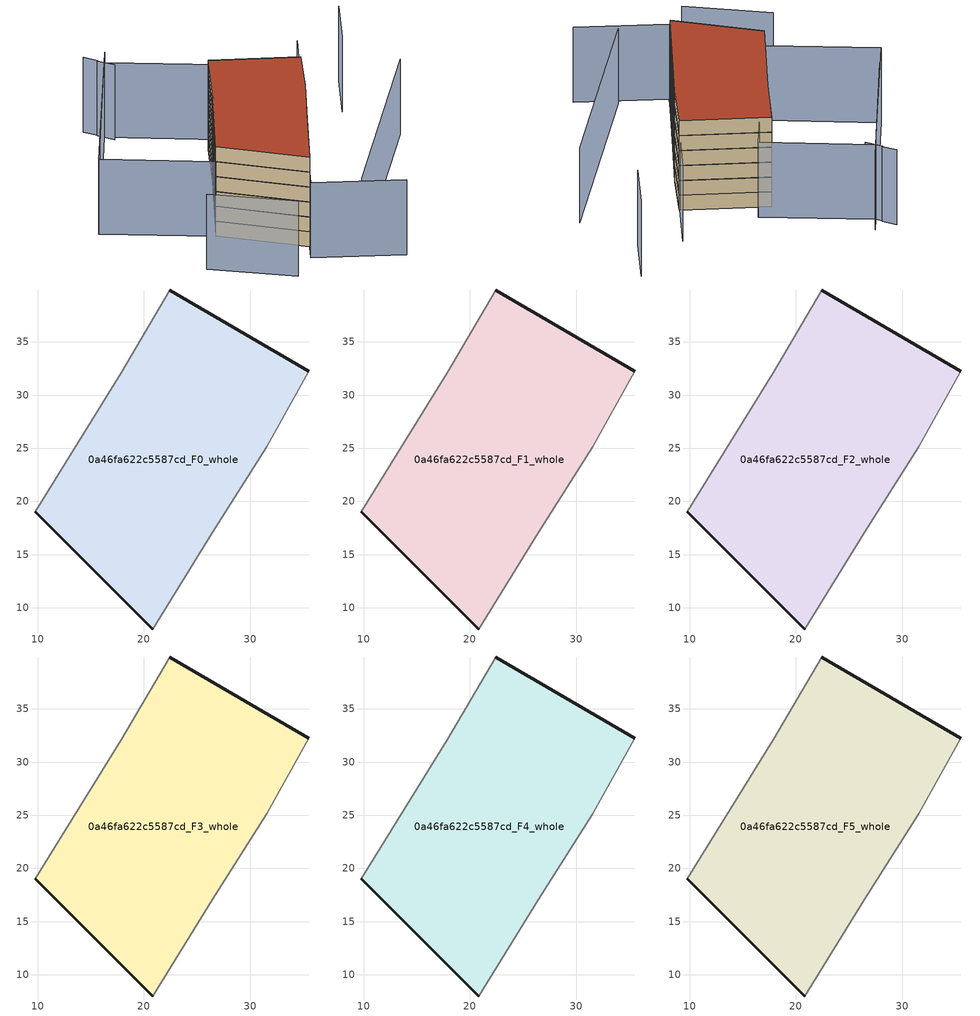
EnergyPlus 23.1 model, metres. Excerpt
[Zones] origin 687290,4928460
0a46fa622c5587cd_F0_whole
 floor ground (EU_floor_Construction): 26.44,17.04 31.56,25.16 35.49,32.25 22.43,39.88 17.88,32.08 9.79,19.04 20.84,8 z0
 wall outside (EU_wall_Construction): 22.43,39.88 35.49,32.25 / 20.84,8 9.79,19.04 z0:3
 wall adiabatic (EU_wall_Construction): 9.79,19.04 17.88,32.08 22.43,39.88 / 35.49,32.25 31.56,25.16 26.44,17.04 20.84,8 z0:3
0a46fa622c5587cd_F1_whole
 floor to 0a46fa622c5587cd_F0_whole (EU_floor_Construction): 26.44,17.04 31.56,25.16 35.49,32.25 22.43,39.88 17.88,32.08 9.79,19.04 20.84,8 z3
 wall outside (EU_wall_Construction): 22.43,39.88 35.49,32.25 / 20.84,8 9.79,19.04 z3:6
 wall adiabatic (EU_wall_Construction): 9.79,19.04 17.88,32.08 22.43,39.88 / 35.49,32.25 31.56,25.16 26.44,17.04 20.84,8 z3:6
0a46fa622c5587cd_F2_whole
 floor to 0a46fa622c5587cd_F1_whole (EU_floor_Construction): 26.44,17.04 31.56,25.16 35.49,32.25 22.43,39.88 17.88,32.08 9.79,19.04 20.84,8 z6
 wall outside (EU_wall_Construction): 22.43,39.88 35.49,32.25 / 20.84,8 9.79,19.04 z6:9
 wall adiabatic (EU_wall_Construction): 9.79,19.04 17.88,32.08 22.43,39.88 / 35.49,32.25 31.56,25.16 26.44,17.04 20.84,8 z6:9
0a46fa622c5587cd_F3_whole
 floor to 0a46fa622c5587cd_F2_whole (EU_floor_Construction): 26.44,17.04 31.56,25.16 35.49,32.25 22.43,39.88 17.88,32.08 9.79,19.04 20.84,8 z9
 wall outside (EU_wall_Construction): 22.43,39.88 35.49,32.25 / 20.84,8 9.79,19.04 z9:12
 wall adiabatic (EU_wall_Construction): 9.79,19.04 17.88,32.08 22.43,39.88 / 35.49,32.25 31.56,25.16 26.44,17.04 20.84,8 z9:12
0a46fa622c5587cd_F4_whole
 floor to 0a46fa622c5587cd_F3_whole (EU_floor_Construction): 26.44,17.04 31.56,25.16 35.49,32.25 22.43,39.88 17.88,32.08 9.79,19.04 20.84,8 z12
 wall outside (EU_wall_Construction): 22.43,39.88 35.49,32.25 / 20.84,8 9.79,19.04 z12:15
 wall adiabatic (EU_wall_Construction): 9.79,19.04 17.88,32.08 22.43,39.88 / 35.49,32.25 31.56,25.16 26.44,17.04 20.84,8 z12:15
0a46fa622c5587cd_F5_whole
 floor to 0a46fa622c5587cd_F4_whole (EU_floor_Construction): 26.44,17.04 31.56,25.16 35.49,32.25 22.43,39.88 17.88,32.08 9.79,19.04 20.84,8 z15
 wall outside (EU_wall_Construction): 22.43,39.88 35.49,32.25 / 20.84,8 9.79,19.04 z15:18
 wall adiabatic (EU_wall_Construction): 9.79,19.04 17.88,32.08 22.43,39.88 / 35.49,32.25 31.56,25.16 26.44,17.04 20.84,8 z15:18
 roof outside (EU_roof_Construction): 35.49,32.25 31.56,25.16 26.44,17.04 20.84,8 9.79,19.04 17.88,32.08 22.43,39.88 z18
shading: 46.56,36.57 50.94,44.06 / 3.42,12.19 14.71,2.27 / 26.9,1.74 50.83,26.03 / 32.78,-2.67 19.28,5.39 / 19.28,5.39 39.8,39.76 / 11.99,54.64 -3.13,33.66 / 11.33,50.85 9.61,53.3 / 9.72,53.38 8.27,55.46 / -5.7,30.3 10.31,52.31 / 10.31,52.31 25.8,41.04 / 25.8,41.04 9.79,19.04 / 9.79,19.04 -5.7,30.3 z0:15
[Building]
EU S2 Campaign: North Axis=0; Terrain=City; Solar Distribution=FullExterior
[Site:Location]
Bologna: Latitude=44.5; Longitude=11.25; Time Zone=1; Elevation=37
[SizingPeriod:WeatherFileDays]
AnnualSizingPeriod: Begin Month=1; Begin Day of Month=1; End Month=12; End Day of Month=31; Day of Week for Start Day=Monday; Use Weather File Daylight Saving Period=No; Use Weather File Rain and Snow Indicators=No
[MATERIAL]
EU_InternalMass_Material: Roughness=MediumRough; Thickness=0.1; Conductivity=1; Density=1800; Specific Heat=900; Thermal Absorptance=0.9; Solar Absorptance=0.7; Visible Absorptance=0.7
[MATERIAL:NOMASS] Roughness=MediumRough; Thermal Absorptance=0.9; Solar Absorptance=0.7; Visible Absorptance=0.7
Name | Thermal Resistance
EU_wall_NoMass | 0.905828
EU_roof_NoMass | 0.37593
EU_floor_NoMass | 0.67114
[CONSTRUCTION]
EU_wall_Construction: EU_wall_NoMass
EU_roof_Construction: EU_roof_NoMass
EU_floor_Construction: EU_floor_NoMass
EU_InternalMass_Construction: EU_InternalMass_Material
[ZONE] Type=1; Multiplier=1; Ceiling Height=autocalculate; Volume=1203.74; Floor Area=autocalculate; Part of Total Floor Area=Yes
0a46fa622c5587cd_F0_whole; 0a46fa622c5587cd_F1_whole; 0a46fa622c5587cd_F2_whole; 0a46fa622c5587cd_F3_whole; 0a46fa622c5587cd_F4_whole; 0a46fa622c5587cd_F5_whole
[INTERNALMASS] Construction=EU_InternalMass_Construction; Surface Area=401.245
Name | Zone or ZoneList
0a46fa622c5587cd_F0_whole_EU_InternalMass | 0a46fa622c5587cd_F0_whole
0a46fa622c5587cd_F1_whole_EU_InternalMass | 0a46fa622c5587cd_F1_whole
0a46fa622c5587cd_F2_whole_EU_InternalMass | 0a46fa622c5587cd_F2_whole
0a46fa622c5587cd_F3_whole_EU_InternalMass | 0a46fa622c5587cd_F3_whole
0a46fa622c5587cd_F4_whole_EU_InternalMass | 0a46fa622c5587cd_F4_whole
0a46fa622c5587cd_F5_whole_EU_InternalMass | 0a46fa622c5587cd_F5_whole
[OTHEREQUIPMENT] Fuel Type=Electricity; Design Level Calculation Method=Watts/Area; Power per Zone Floor Area=1; Fraction Latent=0; Fraction Radiant=0; Fraction Lost=0; Carbon Dioxide Generation Rate=0; EndUse Subcategory=EU_Step8_InternalGains
Name | Zone or ZoneList or Space or SpaceList | Schedule
EU_Step8_InternalGain_0a46fa622c5587cd_F0_whole_f000 | 0a46fa622c5587cd_F0_whole | EU_Step8_GainSchedule_0a46fa622c5587cd_F0_whole_f000
EU_Step8_InternalGain_0a46fa622c5587cd_F1_whole_f000 | 0a46fa622c5587cd_F1_whole | EU_Step8_GainSchedule_0a46fa622c5587cd_F1_whole_f000
EU_Step8_InternalGain_0a46fa622c5587cd_F2_whole_f000 | 0a46fa622c5587cd_F2_whole | EU_Step8_GainSchedule_0a46fa622c5587cd_F2_whole_f000
EU_Step8_InternalGain_0a46fa622c5587cd_F3_whole_f000 | 0a46fa622c5587cd_F3_whole | EU_Step8_GainSchedule_0a46fa622c5587cd_F3_whole_f000
EU_Step8_InternalGain_0a46fa622c5587cd_F4_whole_f000 | 0a46fa622c5587cd_F4_whole | EU_Step8_GainSchedule_0a46fa622c5587cd_F4_whole_f000
EU_Step8_InternalGain_0a46fa622c5587cd_F5_whole_f000 | 0a46fa622c5587cd_F5_whole | EU_Step8_GainSchedule_0a46fa622c5587cd_F5_whole_f000
[ZONEVENTILATION:DESIGNFLOWRATE] Schedule=EU_AlwaysOn; Design Flow Rate Calculation Method=AirChanges/Hour; Air Changes per Hour=0.73129; Ventilation Type=Natural; Fan Pressure Rise=0; Fan Total Efficiency=1; Constant Term Coefficient=1; Temperature Term Coefficient=0; Velocity Term Coefficient=0; Velocity Squared Term Coefficient=0; Minimum Indoor Temperature=-100; Maximum Indoor Temperature=100; Delta Temperature=-100; Minimum Outdoor Temperature=-100; Maximum Outdoor Temperature=100; Maximum Wind Speed=40
Name | Zone or ZoneList or Space or SpaceList
EU_ConstantAir_0a46fa622c5587cd_F0_whole | 0a46fa622c5587cd_F0_whole
EU_ConstantAir_0a46fa622c5587cd_F1_whole | 0a46fa622c5587cd_F1_whole
EU_ConstantAir_0a46fa622c5587cd_F2_whole | 0a46fa622c5587cd_F2_whole
EU_ConstantAir_0a46fa622c5587cd_F3_whole | 0a46fa622c5587cd_F3_whole
EU_ConstantAir_0a46fa622c5587cd_F4_whole | 0a46fa622c5587cd_F4_whole
EU_ConstantAir_0a46fa622c5587cd_F5_whole | 0a46fa622c5587cd_F5_whole
[HVACTEMPLATE:THERMOSTAT] Constant Heating Setpoint=20; Constant Cooling Setpoint=50
EU_HeatOnly_0a46fa622c5587cd_F0_whole; EU_HeatOnly_0a46fa622c5587cd_F1_whole; EU_HeatOnly_0a46fa622c5587cd_F2_whole; EU_HeatOnly_0a46fa622c5587cd_F3_whole; EU_HeatOnly_0a46fa622c5587cd_F4_whole; EU_HeatOnly_0a46fa622c5587cd_F5_whole
[HVACTEMPLATE:ZONE:IDEALLOADSAIRSYSTEM] System Availability Schedule=EU_AlwaysOn; Maximum Heating Supply Air Temperature=50; Minimum Cooling Supply Air Temperature=13; Maximum Heating Supply Air Humidity Ratio=0.0156; Minimum Cooling Supply Air Humidity Ratio=0.0077; Heating Limit=NoLimit; Cooling Limit=NoLimit; Heating Availability Schedule=EU_AlwaysOn; Cooling Availability Schedule=EU_CoolingOff; Dehumidification Control Type=ConstantSensibleHeatRatio; Cooling Sensible Heat Ratio=0.7; Dehumidification Setpoint=60; Humidification Control Type=None; Humidification Setpoint=30; Outdoor Air Method=None; Outdoor Air Flow Rate per Person=0.00944; Outdoor Air Flow Rate per Zone Floor Area=0; Outdoor Air Flow Rate per Zone=0; Demand Controlled Ventilation Type=None; Outdoor Air Economizer Type=NoEconomizer; Heat Recovery Type=None; Sensible Heat Recovery Effectiveness=0.7; Latent Heat Recovery Effectiveness=0.65
Name | Template Thermostat
0a46fa622c5587cd_F0_whole | EU_HeatOnly_0a46fa622c5587cd_F0_whole
0a46fa622c5587cd_F1_whole | EU_HeatOnly_0a46fa622c5587cd_F1_whole
0a46fa622c5587cd_F2_whole | EU_HeatOnly_0a46fa622c5587cd_F2_whole
0a46fa622c5587cd_F3_whole | EU_HeatOnly_0a46fa622c5587cd_F3_whole
0a46fa622c5587cd_F4_whole | EU_HeatOnly_0a46fa622c5587cd_F4_whole
0a46fa622c5587cd_F5_whole | EU_HeatOnly_0a46fa622c5587cd_F5_whole
[SIZING:ZONE] Zone Cooling Design Supply Air Temperature Input Method=SupplyAirTemperature; Zone Cooling Design Supply Air Temperature=13; Zone Heating Design Supply Air Temperature Input Method=SupplyAirTemperature; Zone Heating Design Supply Air Temperature=50; Zone Cooling Design Supply Air Humidity Ratio=0.008; Zone Heating Design Supply Air Humidity Ratio=0.008; Cooling Design Air Flow Method=DesignDay; Cooling Design Air Flow Rate=0; Cooling Minimum Air Flow per Zone Floor Area=0.000762; Cooling Minimum Air Flow=0; Cooling Minimum Air Flow Fraction=0.2; Heating Design Air Flow Method=DesignDay; Heating Design Air Flow Rate=0; Heating Maximum Air Flow per Zone Floor Area=0.002032; Heating Maximum Air Flow=0.141576; Heating Maximum Air Flow Fraction=0.3; Account for Dedicated Outdoor Air System=No; Dedicated Outdoor Air System Control Strategy=NeutralSupplyAir; Dedicated Outdoor Air Low Setpoint Temperature for Design=autosize; Dedicated Outdoor Air High Setpoint Temperature for Design=autosize; Zone Load Sizing Method=Sensible Load Only No Latent Load; Zone Latent Cooling Design Supply Air Humidity Ratio Input Method=HumidityRatioDifference; Zone Cooling Design Supply Air Humidity Ratio Difference=0.005; Zone Latent Heating Design Supply Air Humidity Ratio Input Method=HumidityRatioDifference; Zone Humidification Design Supply Air Humidity Ratio Difference=0.005
0a46fa622c5587cd_F0_whole; 0a46fa622c5587cd_F1_whole; 0a46fa622c5587cd_F2_whole; 0a46fa622c5587cd_F3_whole; 0a46fa622c5587cd_F4_whole; 0a46fa622c5587cd_F5_whole
[SCHEDULE:CONSTANT]
Name | Hourly Value
EU_AlwaysOn | 1
EU_CoolingOff | 0
[SCHEDULE:FILE] Column Number=1; Rows to Skip at Top=0; Number of Hours of Data=8760; Column Separator=Comma; Interpolate to Timestep=No; Minutes per Item=60; Adjust Schedule for Daylight Savings=Yes
Name | File
EU_Step8_GainSchedule_0a46fa622c5587cd_F0_whole_f000 | ../../schedules/0a46fa622c5587cd/0a46fa622c5587cd_F0_whole_f000_gain.csv
EU_Step8_GainSchedule_0a46fa622c5587cd_F1_whole_f000 | ../../schedules/0a46fa622c5587cd/0a46fa622c5587cd_F1_whole_f000_gain.csv
EU_Step8_GainSchedule_0a46fa622c5587cd_F2_whole_f000 | ../../schedules/0a46fa622c5587cd/0a46fa622c5587cd_F2_whole_f000_gain.csv
EU_Step8_GainSchedule_0a46fa622c5587cd_F3_whole_f000 | ../../schedules/0a46fa622c5587cd/0a46fa622c5587cd_F3_whole_f000_gain.csv
EU_Step8_GainSchedule_0a46fa622c5587cd_F4_whole_f000 | ../../schedules/0a46fa622c5587cd/0a46fa622c5587cd_F4_whole_f000_gain.csv
EU_Step8_GainSchedule_0a46fa622c5587cd_F5_whole_f000 | ../../schedules/0a46fa622c5587cd/0a46fa622c5587cd_F5_whole_f000_gain.csv
